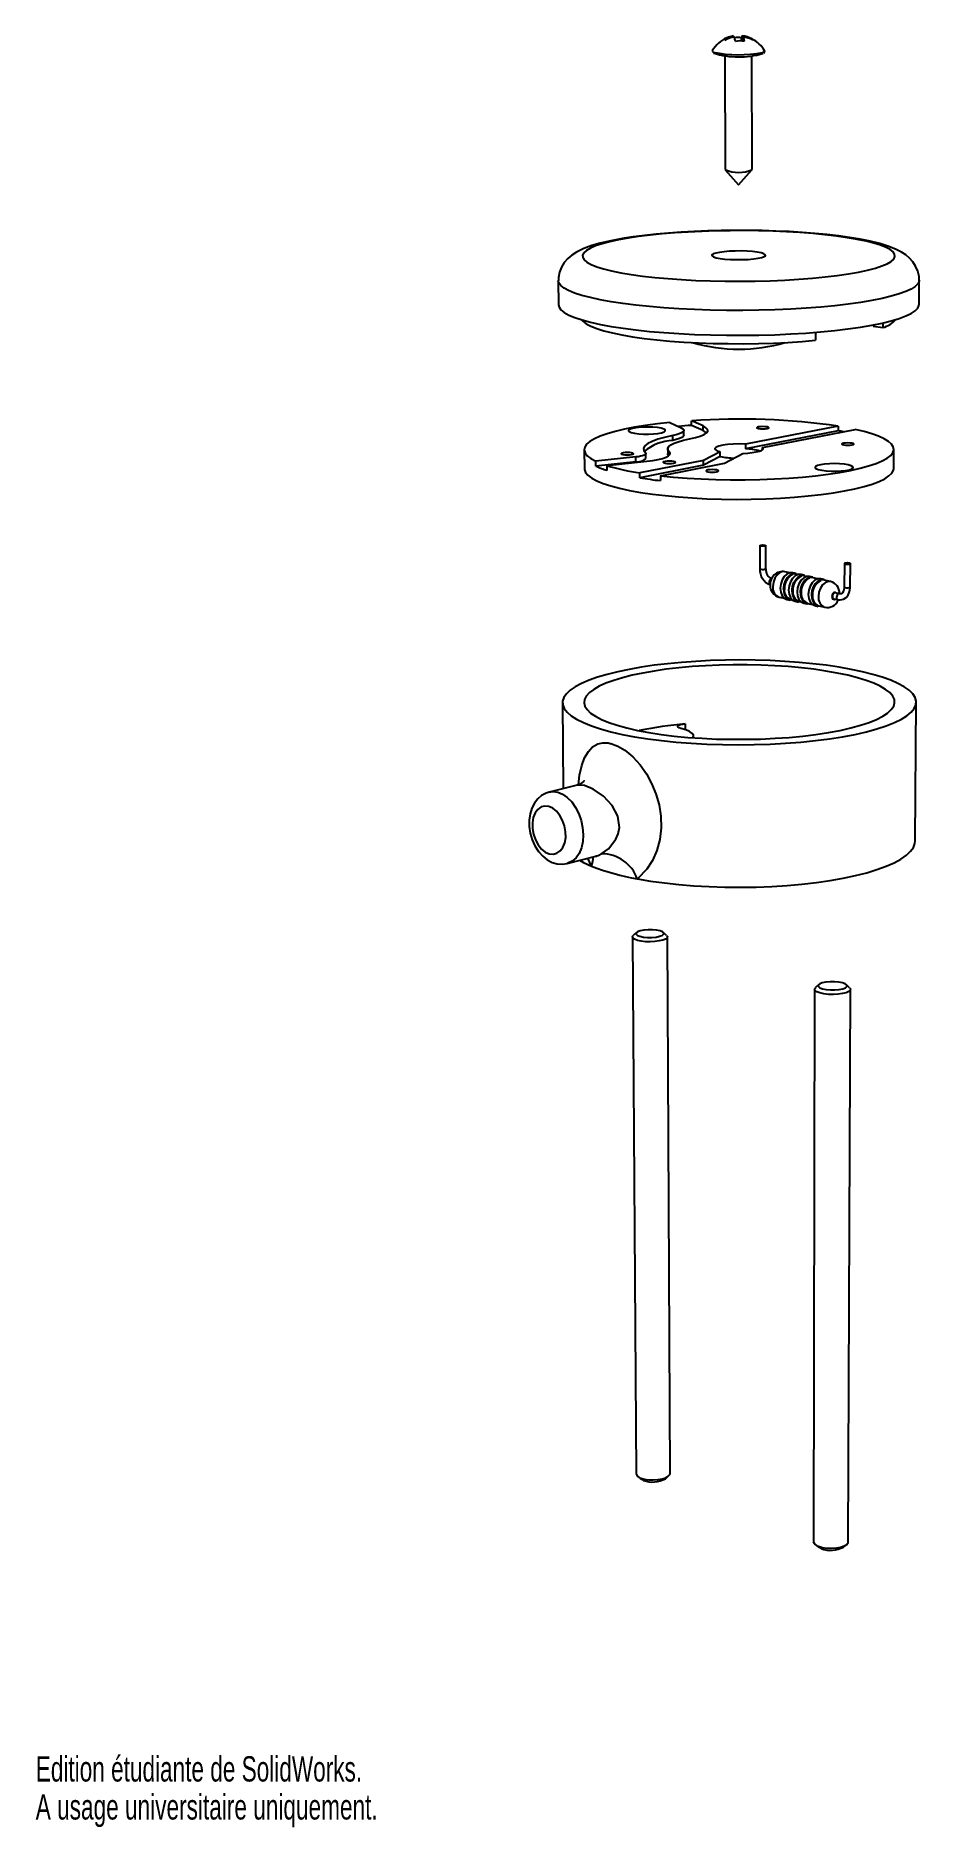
# Model space of a CAD drawing. Extents: x 0 to 127, y 0 to 257.
import ezdxf
from ezdxf.enums import TextEntityAlignment as Align

# ---------------------------------------------------------------- set-up
doc = ezdxf.new("R2010")
doc.units = 0
doc.layers.get('0').update_dxf_attribs({"linetype": 'CONTINUOUS'})

msp = doc.modelspace()

# ---------------------------------------------------------------- linework, layer by layer
at = {"color": 7, "linetype": 'CONTINUOUS'}
for p, q in [((97.12, 254.78), (97.13, 254.7)), ((100.16, 256.75), (100.16, 256.93)), ((101.3, 256.21), (101.3, 256.66)), ((101.45, 256.2), (101.45, 256.95)), ((101.58, 256.19), (101.58, 256.79)), ((102.8, 256.42), (102.8, 256.51)), ((98.92, 254.1), (98.95, 237.76)), ((102.82, 237.76), (102.81, 254.11)), ((98.97, 237.72), (100.89, 235.55)), ((100.89, 235.55), (102.81, 237.73)), ((75, 221.83), (75.04, 218.36)), ((126.79, 218.41), (126.81, 221.88)), ((111.95, 214.42), (111.95, 213.28)), ((120.22, 215.48), (120.22, 215.32)), ((120.22, 215.32), (121.6, 215.1)), ((121.6, 215.77), (121.6, 215.1)), ((91.01, 201.49), (92.65, 200.72)), ((94.15, 201.07), (94.15, 201.74)), ((95.8, 200.98), (94.15, 201.74)), ((95.8, 200.31), (94.15, 201.07)), ((95.8, 200.31), (95.8, 200.98)), ((115.18, 200.96), (101.86, 198.38)), ((104.3, 197.9), (117.62, 200.5)), ((115.18, 200.96), (115.18, 200.29)), ((91.43, 198.92), (91.43, 199.6)), ((93.05, 199.67), (93.04, 200.34)), ((115.18, 200.29), (101.86, 197.7)), ((101.86, 198.38), (101.86, 197.7)), ((104.3, 197.55), (104.3, 197.9)), ((78.72, 197.57), (78.75, 194.85)), ((86.13, 196.54), (80.4, 195.93)), ((80.4, 195.24), (80.4, 195.93)), ((86.14, 195.85), (80.4, 195.24)), ((81.99, 195.32), (87.74, 195.93)), ((81.99, 195.32), (81.99, 194.62)), ((86.14, 195.85), (86.13, 196.54)), ((95.86, 196.04), (86.71, 194.25)), ((95.86, 195.35), (86.72, 193.56)), ((87.59, 196.33), (87.59, 197.01)), ((89.67, 193.85), (98.87, 195.66)), ((90.72, 197.69), (90.72, 197)), ((98.26, 197.29), (95.86, 196.04)), ((98.26, 196.6), (95.86, 195.35)), ((95.86, 195.35), (95.86, 196.04)), ((98.26, 196.6), (98.26, 197.29)), ((98.87, 195.66), (101.52, 197.05)), ((123.15, 194.9), (123.17, 197.63)), ((86.72, 193.56), (86.71, 194.25)), ((89.67, 193.85), (89.67, 193.15)), ((103.95, 183.82), (103.95, 180.51)), ((104.79, 180.51), (104.79, 183.82)), ((108.26, 179.92), (107.52, 180.08)), ((109.14, 179.82), (108.66, 179.92)), ((116.08, 181.24), (116.06, 177.88)), ((116.92, 177.88), (116.94, 181.24)), ((109.46, 179.66), (109.18, 179.72)), ((110.35, 179.56), (109.86, 179.66)), ((110.67, 179.4), (110.39, 179.46)), ((111.56, 179.29), (111.08, 179.4)), ((112.28, 179.05), (111.6, 179.2)), ((113.17, 178.95), (112.68, 179.05)), ((114.07, 178.66), (113.21, 178.85)), ((106.72, 176.43), (107.46, 176.27)), ((107.82, 176.1), (108.3, 176)), ((108.38, 176.07), (108.66, 176)), ((109.03, 175.84), (109.51, 175.73)), ((109.59, 175.8), (109.87, 175.74)), ((110.24, 175.57), (110.72, 175.46)), ((110.8, 175.53), (111.48, 175.38)), ((111.84, 175.21), (112.33, 175.11)), ((112.41, 175.18), (113.26, 174.99)), ((114.56, 176.19), (115.17, 176.06)), ((115.35, 176.9), (114.74, 177.03)), ((75.61, 161.28), (75.73, 148.97)), ((126.25, 141.49), (126.39, 161.35)), ((94.42, 156.26), (94.42, 156.51)), ((77.72, 149.45), (73.7, 148.47)), ((76.29, 138.22), (80.41, 139.28)), ((85.67, 127.68), (86.18, 50.7)), ((86.25, 128.33), (85.77, 127.88)), ((90.56, 127.91), (90.08, 128.35)), ((91.05, 50.74), (90.67, 127.71)), ((112.4, 120.86), (111.91, 120.42)), ((116.83, 120.4), (116.34, 120.85)), ((111.79, 120.19), (111.62, 40.98)), ((116.64, 40.96), (116.95, 120.17)), ((86.39, 50.33), (86.84, 49.95)), ((90.41, 49.98), (90.85, 50.37)), ((111.85, 40.58), (112.3, 40.19)), ((115.96, 40.17), (116.42, 40.56))]:
    msp.add_line(p, q, dxfattribs=at)
at = {"color": 8, "linetype": 'CONTINUOUS'}
for p, q in [((97.13, 254.7), (97.25, 254.62)), ((90.94, 196.77), (90.94, 197.27)), ((107.35, 177.6), (107.36, 177.82)), ((108.56, 177.34), (108.56, 177.55)), ((109.77, 177.07), (109.78, 177.29)), ((111.38, 176.72), (111.39, 176.93)), ((93.24, 158.26), (93.24, 157.41)), ((79.76, 137.86), (79.27, 138.99))]:
    msp.add_line(p, q, dxfattribs=at)
at = {"color": 7, "linetype": 'CONTINUOUS'}
for points in [[(98.93, 256.3), (98.92, 256.34), (98.9, 256.38), (98.88, 256.41), (98.87, 256.44), (98.85, 256.45), (98.83, 256.46), (98.82, 256.46), (98.8, 256.46)], [(102.8, 256.51), (102.82, 256.51), (102.83, 256.51), (102.85, 256.5), (102.87, 256.48), (102.89, 256.46), (102.9, 256.43), (102.92, 256.39), (102.94, 256.35)], [(104.51, 254.46), (104.58, 254.5), (104.64, 254.68), (104.58, 254.83)], [(85.02, 227.92), (83.63, 227.67), (82.39, 227.4), (81.3, 227.11), (80.37, 226.81), (79.62, 226.5), (79.06, 226.17), (78.68, 225.84), (78.5, 225.5), (78.51, 225.16), (78.72, 224.82), (79.12, 224.48), (79.73, 224.15), (80.52, 223.83), (81.5, 223.53), (82.66, 223.24), (83.98, 222.97), (85.47, 222.72), (87.09, 222.49), (88.85, 222.29), (90.72, 222.12), (92.68, 221.98), (94.73, 221.87), (96.83, 221.79), (98.97, 221.75), (101.13, 221.74), (103.28, 221.76), (105.42, 221.81), (107.51, 221.9), (109.54, 222.02), (111.48, 222.17), (113.33, 222.36), (115.06, 222.56), (116.66, 222.8), (118.11, 223.05), (119.4, 223.33), (120.52, 223.63), (121.46, 223.94), (122.22, 224.26), (122.78, 224.59), (123.15, 224.93), (123.32, 225.27), (123.29, 225.61), (123.07, 225.94), (122.65, 226.28), (122.05, 226.6), (121.26, 226.91), (120.31, 227.21), (119.18, 227.49), (117.91, 227.75), (116.49, 227.99), (114.95, 228.21), (113.29, 228.41), (111.53, 228.58), (109.68, 228.72), (107.76, 228.83), (105.78, 228.92), (103.76, 228.97), (101.72, 229), (99.68, 228.99), (97.64, 228.96), (95.63, 228.89), (93.66, 228.8), (91.76, 228.68), (89.92, 228.53), (88.18, 228.35), (86.54, 228.14), (85.02, 227.92)], [(126.79, 221.88), (126.79, 222.4), (126.61, 223.2), (126.3, 223.91), (125.91, 224.52), (125.44, 225.05), (124.89, 225.51), (124.25, 225.93), (123.43, 226.35), (122.32, 226.79), (121.14, 227.15), (119.76, 227.49), (118.33, 227.77), (116.82, 228.03), (115.22, 228.25), (113.55, 228.44), (111.81, 228.61), (110, 228.75), (108.14, 228.86), (106.23, 228.95), (104.29, 229), (102.33, 229.04), (100.36, 229.04), (98.4, 229.02), (96.45, 228.97), (94.53, 228.89), (92.65, 228.79), (90.83, 228.66), (89.06, 228.5), (87.37, 228.32), (85.76, 228.11), (84.48, 227.92)], [(84.48, 227.92), (83.73, 227.79), (82.33, 227.51), (81.03, 227.21), (79.82, 226.86), (78.66, 226.43), (77.63, 225.93), (76.94, 225.48), (76.36, 224.99), (75.87, 224.42), (75.47, 223.78), (75.18, 223.06), (75.02, 222.27), (75.03, 221.83)], [(98.13, 225.89), (97.61, 225.78), (97.25, 225.66), (97.07, 225.52), (97.09, 225.38), (97.29, 225.24), (97.68, 225.12), (98.23, 225.01), (98.92, 224.93), (99.71, 224.87), (100.56, 224.84), (101.42, 224.85), (102.26, 224.88), (103.03, 224.95), (103.7, 225.04), (104.22, 225.15), (104.58, 225.28), (104.75, 225.41), (104.72, 225.55), (104.51, 225.69), (104.12, 225.81), (103.56, 225.92), (102.88, 226), (102.1, 226.06), (101.26, 226.09), (100.4, 226.08), (99.56, 226.05), (98.8, 225.98), (98.13, 225.89)], [(75.04, 218.36), (75.11, 218.03), (75.39, 217.65), (75.86, 217.27), (76.53, 216.9), (77.38, 216.54), (78.43, 216.19), (79.65, 215.86), (81.05, 215.55), (82.6, 215.26), (84.31, 215), (86.15, 214.76), (88.11, 214.55), (90.18, 214.37), (92.33, 214.23), (94.56, 214.11), (96.84, 214.04), (99.16, 213.99), (101.48, 213.99), (103.81, 214.02), (106.11, 214.08), (108.37, 214.18), (110.56, 214.31), (112.67, 214.48), (114.69, 214.68), (116.59, 214.9), (118.37, 215.16), (120, 215.44), (121.48, 215.74), (122.79, 216.06), (123.93, 216.4), (124.88, 216.76), (125.65, 217.12), (126.22, 217.5), (126.6, 217.88), (126.77, 218.27), (126.79, 218.41)], [(78.35, 216.23), (78.55, 216), (79.01, 215.64), (79.67, 215.29), (80.52, 214.95), (81.56, 214.63), (82.77, 214.32), (84.14, 214.04), (85.67, 213.78), (87.34, 213.54), (89.14, 213.34), (91.04, 213.16), (93.04, 213.02), (95.11, 212.9), (97.24, 212.83), (99.4, 212.79), (101.57, 212.78), (103.74, 212.81), (105.88, 212.88), (107.98, 212.98), (110.01, 213.12), (111.95, 213.28)], [(91.01, 201.49), (89.23, 201.29), (87.53, 201.06), (85.95, 200.8), (84.5, 200.51), (83.19, 200.2), (82.02, 199.87), (81.02, 199.51), (80.19, 199.14), (79.54, 198.75), (79.07, 198.35), (78.8, 197.95), (78.72, 197.54), (78.85, 197.13), (79.17, 196.72), (79.68, 196.32), (80.4, 195.93)], [(85.91, 200.68), (85.47, 200.57), (85.19, 200.44), (85.09, 200.3), (85.2, 200.17), (85.49, 200.04), (85.95, 199.94), (86.55, 199.86), (87.23, 199.82), (87.96, 199.81), (88.66, 199.85), (89.3, 199.91), (89.82, 200.01), (90.19, 200.13), (90.37, 200.27), (90.36, 200.41), (90.15, 200.54), (89.77, 200.66), (89.24, 200.75), (88.59, 200.81), (87.89, 200.83), (87.17, 200.81), (86.5, 200.76), (85.91, 200.68)], [(89.67, 193.85), (91.54, 193.66), (93.5, 193.5), (95.53, 193.38), (97.61, 193.3), (99.73, 193.26), (101.85, 193.26), (103.96, 193.3), (106.05, 193.38), (108.09, 193.5), (110.06, 193.65), (111.95, 193.84), (113.73, 194.06), (115.4, 194.32), (116.94, 194.6), (118.32, 194.92), (119.55, 195.25), (120.62, 195.6), (121.5, 195.98), (122.2, 196.36), (122.72, 196.76), (123.04, 197.16), (123.17, 197.56), (123.1, 197.97), (122.85, 198.37), (122.41, 198.76), (121.78, 199.14), (120.99, 199.51), (120.02, 199.86), (118.9, 200.19), (117.62, 200.5)], [(92.65, 200.72), (92.89, 200.58), (93.02, 200.43), (93.03, 200.28), (92.93, 200.13), (92.71, 199.98), (92.38, 199.84), (91.95, 199.71), (91.43, 199.6)], [(93.82, 199.13), (94.68, 199.32), (95.39, 199.53), (95.93, 199.76), (96.28, 200), (96.45, 200.25), (96.42, 200.5), (96.2, 200.74), (95.8, 200.98)], [(103.76, 200.85), (103.58, 200.79), (103.51, 200.73), (103.58, 200.67), (103.76, 200.61), (104.04, 200.58), (104.36, 200.57), (104.69, 200.58), (104.97, 200.61), (105.15, 200.67), (105.22, 200.73), (105.15, 200.79), (104.97, 200.85), (104.69, 200.88), (104.37, 200.89), (104.04, 200.88), (103.76, 200.85)], [(91.43, 199.6), (90.27, 199.35), (89.28, 199.07), (88.47, 198.77), (87.86, 198.46), (87.45, 198.13), (87.26, 197.79), (87.29, 197.46), (87.53, 197.12)], [(90.94, 197.27), (90.75, 197.52), (90.73, 197.78), (90.86, 198.03), (91.16, 198.27), (91.62, 198.51), (92.22, 198.73), (92.96, 198.94), (93.82, 199.13)], [(93.05, 199.67), (93.04, 199.61), (92.93, 199.45), (92.72, 199.31), (92.39, 199.17), (91.95, 199.04), (91.43, 198.92)], [(96.31, 199.98), (96.2, 200.07), (95.8, 200.31)], [(101.86, 198.38), (101, 198.4), (100.13, 198.38), (99.32, 198.32), (98.61, 198.22), (98.04, 198.09), (97.66, 197.93), (97.49, 197.77), (97.53, 197.6), (97.8, 197.43), (98.26, 197.29)], [(101.52, 197.05), (102.22, 197.09), (102.86, 197.16), (103.42, 197.25), (103.87, 197.36), (104.19, 197.48), (104.38, 197.62), (104.42, 197.76), (104.3, 197.9)], [(115.95, 198.5), (115.77, 198.45), (115.71, 198.38), (115.77, 198.32), (115.97, 198.27), (116.25, 198.23), (116.58, 198.22), (116.91, 198.23), (117.19, 198.27), (117.37, 198.32), (117.43, 198.38), (117.36, 198.45), (117.17, 198.5), (116.89, 198.54), (116.56, 198.55), (116.23, 198.54), (115.95, 198.5)], [(84.3, 197.12), (84.11, 197.07), (84.03, 197), (84.09, 196.94), (84.27, 196.88), (84.55, 196.84), (84.88, 196.83), (85.22, 196.84), (85.51, 196.88), (85.7, 196.94), (85.78, 197), (85.72, 197.07), (85.54, 197.12), (85.26, 197.16), (84.93, 197.17), (84.59, 197.16), (84.3, 197.12)], [(87.53, 197.12), (87.58, 197.03), (87.57, 196.95), (87.48, 196.87), (87.33, 196.78), (87.11, 196.71), (86.83, 196.64), (86.5, 196.58), (86.13, 196.54)], [(87.74, 195.93), (88.59, 196.04), (89.35, 196.17), (89.98, 196.33), (90.48, 196.5), (90.84, 196.69), (91.03, 196.88), (91.07, 197.08), (90.94, 197.27)], [(90.35, 195.9), (90.15, 195.85), (90.08, 195.78), (90.14, 195.71), (90.33, 195.66), (90.61, 195.62), (90.94, 195.61), (91.28, 195.62), (91.57, 195.66), (91.77, 195.71), (91.84, 195.78), (91.78, 195.85), (91.59, 195.9), (91.31, 195.94), (90.98, 195.95), (90.64, 195.94), (90.35, 195.9)], [(90.78, 196.79), (90.75, 196.84), (90.72, 197)], [(112.65, 195.42), (112.2, 195.31), (111.94, 195.17), (111.87, 195.02), (112, 194.87), (112.32, 194.74), (112.82, 194.63), (113.45, 194.55), (114.16, 194.5), (114.91, 194.5), (115.63, 194.53), (116.28, 194.6), (116.8, 194.71), (117.16, 194.84), (117.32, 194.98), (117.29, 195.13), (117.05, 195.27), (116.63, 195.4), (116.07, 195.49), (115.39, 195.56), (114.66, 195.58), (113.92, 195.57), (113.24, 195.51), (112.65, 195.42)], [(78.75, 194.85), (78.75, 194.74), (78.91, 194.32), (79.26, 193.91), (79.8, 193.51), (80.53, 193.12), (81.45, 192.74), (82.55, 192.39), (83.81, 192.05), (85.24, 191.74), (86.81, 191.46), (88.51, 191.2), (90.33, 190.99), (92.25, 190.8), (94.25, 190.66), (96.32, 190.55), (98.43, 190.49), (100.56, 190.46), (102.7, 190.48), (104.82, 190.53), (106.9, 190.63), (108.93, 190.76), (110.88, 190.94), (112.74, 191.15), (114.49, 191.39), (116.11, 191.67), (117.59, 191.97), (118.91, 192.3), (120.07, 192.65), (121.05, 193.02), (121.86, 193.41), (122.47, 193.81), (122.89, 194.22), (123.11, 194.63), (123.15, 194.9)], [(96.49, 194.67), (96.29, 194.61), (96.22, 194.54), (96.29, 194.47), (96.47, 194.42), (96.76, 194.38), (97.1, 194.37), (97.44, 194.38), (97.73, 194.42), (97.92, 194.47), (97.99, 194.54), (97.93, 194.61), (97.74, 194.67), (97.45, 194.7), (97.12, 194.72), (96.78, 194.7), (96.49, 194.67)], [(104.07, 183.76), (103.98, 183.79), (103.95, 183.82), (103.98, 183.86), (104.07, 183.88), (104.21, 183.9), (104.37, 183.91), (104.53, 183.9), (104.67, 183.88), (104.76, 183.86), (104.79, 183.82), (104.76, 183.79), (104.67, 183.76), (104.53, 183.74), (104.37, 183.73), (104.21, 183.74), (104.07, 183.76)], [(108.66, 179.92), (108.25, 179.92), (107.82, 179.73), (107.43, 179.38), (107.13, 178.89), (106.93, 178.31), (106.86, 177.71), (106.93, 177.13), (107.13, 176.64), (107.43, 176.29), (107.82, 176.1), (107.82, 176.1)], [(116.21, 181.17), (116.35, 181.15), (116.51, 181.15), (116.68, 181.15), (116.81, 181.17), (116.91, 181.2), (116.94, 181.24), (116.9, 181.27), (116.81, 181.3), (116.67, 181.32), (116.5, 181.33), (116.34, 181.32), (116.2, 181.3), (116.11, 181.27), (116.08, 181.24), (116.11, 181.2), (116.21, 181.17)], [(107.36, 177.82), (107.41, 178.21), (107.61, 178.78), (107.92, 179.27), (108.3, 179.63), (108.73, 179.82), (109.14, 179.82)], [(109.86, 179.66), (109.45, 179.66), (109.03, 179.47), (108.64, 179.12), (108.34, 178.63), (108.14, 178.05), (108.07, 177.44), (108.14, 176.87), (108.33, 176.38), (108.64, 176.02), (109.02, 175.84), (109.03, 175.84)], [(108.56, 177.55), (108.62, 177.94), (108.82, 178.52), (109.13, 179.01), (109.51, 179.37), (109.94, 179.55), (110.35, 179.56)], [(111.08, 179.4), (110.66, 179.4), (110.24, 179.21), (109.85, 178.85), (109.55, 178.36), (109.35, 177.78), (109.28, 177.18), (109.35, 176.6), (109.54, 176.11), (109.85, 175.76), (110.23, 175.57), (110.24, 175.57)], [(109.78, 177.29), (109.84, 177.68), (110.03, 178.26), (110.34, 178.75), (110.72, 179.1), (111.15, 179.29), (111.56, 179.29)], [(112.68, 179.05), (112.27, 179.05), (111.85, 178.86), (111.46, 178.5), (111.15, 178.01), (110.96, 177.43), (110.89, 176.82), (110.96, 176.25), (111.15, 175.76), (111.45, 175.4), (111.84, 175.21), (111.84, 175.21)], [(111.39, 176.93), (111.44, 177.33), (111.64, 177.91), (111.95, 178.4), (112.33, 178.76), (112.76, 178.94), (113.17, 178.95)], [(115.17, 176.06), (115.46, 176.03), (115.93, 176.12), (116.32, 176.36), (116.63, 176.73), (116.83, 177.22), (116.92, 177.76), (116.92, 177.88)], [(116.06, 177.88), (116.05, 177.67), (115.95, 177.29), (115.79, 177.04), (115.6, 176.91), (115.35, 176.9)], [(114.74, 177.03), (114.65, 177.03), (114.53, 176.97), (114.44, 176.86), (114.37, 176.71), (114.35, 176.54), (114.37, 176.39), (114.44, 176.27), (114.53, 176.2), (114.56, 176.19)], [(83.54, 165.73), (82.03, 165.35), (80.65, 164.95), (79.43, 164.51), (78.36, 164.06), (77.45, 163.58), (76.72, 163.08), (76.17, 162.57), (75.8, 162.05), (75.63, 161.52), (75.64, 160.99), (75.85, 160.46), (76.26, 159.93), (76.85, 159.42), (77.64, 158.92), (78.61, 158.43), (79.76, 157.97), (81.08, 157.53), (82.56, 157.12), (84.19, 156.75), (85.95, 156.41), (87.84, 156.11), (89.84, 155.85), (91.93, 155.64), (94.1, 155.47), (96.32, 155.34), (98.58, 155.27), (100.86, 155.25), (103.14, 155.27), (105.41, 155.34), (107.64, 155.47), (109.81, 155.64), (111.91, 155.85), (113.92, 156.11), (115.82, 156.41), (117.6, 156.75), (119.25, 157.12), (120.75, 157.53), (122.09, 157.97), (123.26, 158.43), (124.25, 158.92), (125.06, 159.42), (125.68, 159.93), (126.11, 160.46), (126.34, 160.99), (126.38, 161.52), (126.23, 162.05), (125.89, 162.57), (125.36, 163.08), (124.65, 163.58), (123.77, 164.06), (122.72, 164.51), (121.51, 164.95), (120.15, 165.35), (118.66, 165.73), (117.04, 166.07), (115.31, 166.38), (113.48, 166.65), (111.56, 166.88), (109.57, 167.07), (107.51, 167.22), (105.41, 167.33), (103.28, 167.39), (101.14, 167.42), (98.99, 167.39), (96.86, 167.33), (94.76, 167.22), (92.69, 167.07), (90.69, 166.88), (88.76, 166.65), (86.92, 166.38), (85.17, 166.07), (83.54, 165.73)], [(85.62, 165.22), (84.22, 164.87), (82.96, 164.49), (81.84, 164.08), (80.88, 163.65), (80.09, 163.2), (79.47, 162.73), (79.02, 162.25), (78.77, 161.77), (78.7, 161.27), (78.83, 160.78), (79.14, 160.29), (79.65, 159.81), (80.34, 159.34), (81.21, 158.89), (82.26, 158.45), (83.47, 158.05), (84.85, 157.67), (86.36, 157.32), (88.02, 157.01), (89.79, 156.74), (91.66, 156.51), (93.61, 156.32), (95.64, 156.18), (97.72, 156.08), (99.82, 156.04), (101.94, 156.04), (104.04, 156.08), (106.12, 156.18), (108.16, 156.32), (110.12, 156.51), (112, 156.74), (113.79, 157.01), (115.45, 157.32), (116.99, 157.67), (118.38, 158.05), (119.61, 158.45), (120.68, 158.89), (121.57, 159.34), (122.28, 159.81), (122.81, 160.29), (123.15, 160.78), (123.29, 161.27), (123.25, 161.77), (123.02, 162.25), (122.6, 162.73), (122, 163.2), (121.22, 163.65), (120.28, 164.08), (119.18, 164.49), (117.94, 164.87), (116.55, 165.22), (115.05, 165.54), (113.42, 165.83), (111.7, 166.08), (109.9, 166.29), (108.02, 166.46), (106.09, 166.58), (104.12, 166.67), (102.12, 166.71), (100.12, 166.71), (98.12, 166.67), (96.15, 166.58), (94.21, 166.46), (92.33, 166.29), (90.51, 166.08), (88.78, 165.83), (87.15, 165.54), (85.62, 165.22)], [(92.62, 157.59), (92.37, 157.67), (92.21, 157.76), (92.15, 157.86), (92.19, 157.96), (92.33, 158.06), (92.56, 158.14), (92.87, 158.21), (93.24, 158.26)], [(94.36, 156.28), (94.39, 156.34), (94.4, 156.62), (94.23, 156.89), (93.86, 157.15), (93.32, 157.38), (92.62, 157.59)], [(78.71, 150.07), (78.71, 150.08), (78.62, 149.98), (78.41, 149.79), (78.04, 149.56), (77.72, 149.46)], [(73.7, 148.44), (73.29, 148.33), (72.62, 147.98), (72.05, 147.5), (71.58, 146.9), (71.21, 146.18), (70.96, 145.36), (70.83, 144.46), (70.84, 143.52), (70.98, 142.57), (71.25, 141.64), (71.64, 140.76), (72.15, 139.96), (72.78, 139.26), (73.43, 138.74), (74.13, 138.38), (74.85, 138.17), (75.58, 138.11), (76.29, 138.22)], [(73.64, 146.42), (73.06, 146.47), (72.53, 146.33), (72.06, 145.99), (71.68, 145.48), (71.42, 144.82), (71.29, 144.06), (71.3, 143.25), (71.45, 142.41), (71.73, 141.62), (72.12, 140.9), (72.59, 140.3), (73.14, 139.86), (73.71, 139.61), (74.28, 139.55), (74.82, 139.69), (75.29, 140.02), (75.67, 140.53), (75.94, 141.18), (76.07, 141.95), (76.06, 142.77), (75.91, 143.61), (75.63, 144.41), (75.24, 145.13), (74.76, 145.73), (74.21, 146.16), (73.64, 146.42)], [(86.36, 136.03), (88.24, 135.71), (90.23, 135.44), (92.31, 135.21), (94.46, 135.03), (96.66, 134.91), (98.9, 134.83), (101.16, 134.81), (103.41, 134.85), (105.65, 134.93), (107.85, 135.07), (109.99, 135.26), (112.06, 135.5), (114.04, 135.78), (115.91, 136.12), (117.66, 136.49), (119.28, 136.9), (120.75, 137.35), (122.06, 137.82), (123.21, 138.33), (124.18, 138.86), (124.97, 139.4), (125.57, 139.97), (125.98, 140.54), (126.21, 141.11), (126.25, 141.49)], [(80.4, 139.28), (80.42, 139.29), (80.54, 139.29), (80.54, 139.29)], [(78.07, 138.68), (78.64, 138.37), (79.76, 137.86)], [(86.72, 127.78), (87.22, 127.68), (87.81, 127.62), (88.44, 127.62), (89.04, 127.68), (89.55, 127.78), (89.93, 127.92), (90.13, 128.09), (90.15, 128.26), (89.96, 128.43), (89.61, 128.57), (89.11, 128.67), (88.52, 128.73), (87.89, 128.73), (87.3, 128.67), (86.78, 128.57), (86.4, 128.43), (86.2, 128.26), (86.18, 128.09), (86.36, 127.92), (86.72, 127.78)], [(86.36, 127.2), (85.96, 127.35), (85.72, 127.53), (85.67, 127.72), (85.77, 127.88)], [(90.56, 127.91), (90.66, 127.77), (90.62, 127.58), (90.41, 127.39), (90.02, 127.23), (89.5, 127.11), (88.88, 127.02), (88.2, 126.99), (87.52, 127.01), (86.89, 127.08), (86.36, 127.2)], [(112.93, 120.25), (113.45, 120.14), (114.07, 120.09), (114.72, 120.09), (115.33, 120.14), (115.85, 120.25), (116.23, 120.41), (116.42, 120.58), (116.41, 120.77), (116.2, 120.95), (115.82, 121.1), (115.29, 121.21), (114.67, 121.27), (114.03, 121.27), (113.42, 121.21), (112.9, 121.1), (112.53, 120.95), (112.33, 120.77), (112.34, 120.58), (112.54, 120.41), (112.93, 120.25)], [(112.56, 119.65), (112.13, 119.82), (111.87, 120.01), (111.79, 120.21), (111.91, 120.41), (111.91, 120.42)], [(116.83, 120.4), (116.94, 120.26), (116.92, 120.06), (116.72, 119.86), (116.34, 119.69), (115.81, 119.56), (115.18, 119.47), (114.49, 119.43), (113.79, 119.45), (113.13, 119.53), (112.56, 119.65)], [(87.21, 49.75), (86.87, 49.93), (86.84, 49.95)], [(86.86, 50.07), (87.38, 49.92), (87.99, 49.83), (88.65, 49.81), (89.31, 49.85), (89.92, 49.96), (90.43, 50.12), (90.8, 50.33), (91.01, 50.56), (91.05, 50.74)], [(112.72, 39.96), (112.35, 40.15), (112.3, 40.19)], [(112.37, 40.29), (112.92, 40.13), (113.56, 40.03), (114.25, 40), (114.92, 40.05), (115.54, 40.16), (116.05, 40.34), (116.42, 40.56), (116.61, 40.81), (116.64, 40.96)]]:
    msp.add_lwpolyline(points, dxfattribs=at)
at = {"color": 8, "linetype": 'CONTINUOUS'}
for points in [[(104.33, 254.57), (104.51, 254.64), (104.62, 254.75), (104.61, 254.79)], [(126.81, 221.88), (126.8, 221.74), (126.62, 221.36), (126.25, 220.99), (125.67, 220.62), (124.91, 220.26), (123.95, 219.92), (122.81, 219.58), (121.5, 219.27), (120.02, 218.97), (118.38, 218.7), (116.61, 218.45), (114.7, 218.23), (112.68, 218.04), (110.57, 217.87), (108.37, 217.74), (106.11, 217.65), (103.81, 217.59), (101.48, 217.56), (99.15, 217.56), (96.83, 217.61), (94.55, 217.68), (92.32, 217.79), (90.16, 217.93), (88.09, 218.11), (86.13, 218.31), (84.28, 218.54), (82.58, 218.8), (81.02, 219.08), (79.62, 219.39), (78.4, 219.71), (77.35, 220.05), (76.49, 220.4), (75.83, 220.76), (75.35, 221.13), (75.08, 221.51), (75, 221.83)], [(104.07, 180.45), (103.98, 180.48), (103.95, 180.51)], [(107.52, 180.08), (107.24, 180.1), (106.81, 179.95), (106.41, 179.63), (106.09, 179.15), (105.88, 178.57), (105.81, 177.97)], [(105.66, 179.01), (105.57, 179.01), (105.45, 178.95), (105.36, 178.84), (105.29, 178.69), (105.27, 178.53)], [(114.07, 178.66), (113.78, 178.68), (113.35, 178.53), (112.95, 178.2), (112.63, 177.72), (112.42, 177.14), (112.35, 176.53)], [(116.06, 177.88), (116.06, 177.88), (116.1, 177.85), (116.19, 177.82)], [(114.93, 176.99), (114.9, 177.02), (114.79, 177.1), (114.65, 177.11), (114.51, 177.04), (114.39, 176.91), (114.32, 176.73), (114.29, 176.53)], [(114.29, 176.53), (114.32, 176.34), (114.39, 176.2), (114.51, 176.12), (114.65, 176.11), (114.74, 176.15)], [(115.35, 176.9), (115.26, 176.89), (115.15, 176.84), (115.05, 176.72), (114.98, 176.57), (114.96, 176.41)], [(77.9, 149.52), (78.06, 150.89), (78.37, 152.26), (78.78, 153.38), (79.32, 154.31), (79.93, 154.95), (80.68, 155.37), (81.39, 155.53), (82.17, 155.51), (82.44, 155.46), (82.57, 155.43), (83.55, 155.06), (84.55, 154.47), (85.69, 153.53), (86.75, 152.37), (87.65, 151.1), (88.41, 149.72), (89.03, 148.22), (89.48, 146.65), (89.73, 145), (89.77, 143.35), (89.58, 141.66), (89.15, 140.07), (88.53, 138.65), (87.72, 137.39), (86.36, 136.03)], [(81.25, 139.64), (82.23, 140.34), (83.29, 141.71), (83.61, 142.5), (83.77, 143.37), (83.54, 145.02), (82.74, 146.53), (81.5, 147.87), (80.03, 148.88), (78.78, 149.4), (78.7, 149.42), (77.72, 149.45)], [(73.69, 148.46), (74.21, 148.53), (74.92, 148.44)], [(74.92, 148.44), (75.62, 148.16), (76.3, 147.69), (76.93, 147.05), (77.49, 146.26), (77.95, 145.37), (78.29, 144.39), (78.5, 143.37), (78.58, 142.35), (78.52, 141.37), (78.32, 140.47), (78, 139.68), (77.55, 139.03), (77.01, 138.54), (76.39, 138.25), (76.29, 138.22)], [(80.4, 139.33), (80.73, 139.39), (81.25, 139.64)]]:
    msp.add_lwpolyline(points, dxfattribs=at)
at = {"color": 7, "linetype": 'CONTINUOUS'}
for centre, radius, start, end in [((100.88, 252.69), 4.31, 112.9389, 150.9009), ((100.9, 271.77), 17.54, 257.991, 281.2788), ((100.93, 266.36), 12.44, 252.8668, 286.2412), ((100.86, 252.73), 4.25, 99.51, 118.9137), ((100.99, 252.57), 4.26, 99.5074, 118.899), ((96.97, 255.68), 3.49, 7.6546, 18.1688), ((100.7, 252.96), 3.74, 80.7513, 95.8699), ((101.12, 252.44), 3.77, 80.7843, 100.5375), ((101.74, 256.62), 0.438, 132.158, 175.596), ((100.85, 252.83), 4.16, 62.1042, 81.8281), ((98.31, 255.7), 3.45, 7.7446, 18.4058), ((100.99, 252.66), 4.17, 62.1198, 81.8341), ((100.84, 252.67), 4.32, 29.2626, 62.3634), ((100.89, 242.25), 4.89, 246.7273, 293.3706), ((120.64, 218.73), 3.76, 284.7304, 318.9593), ((100.9, 235.55), 23.55, 253.7071, 286.4243), ((100.12, 107.76), 93.5, 93.6619, 94.858), ((100.97, 101.34), 100.63, 81.8775, 93.8827), ((91.75, 192.16), 6.77, 92.7197, 130.5741), ((107.12, 150.75), 50.19, 79.9055, 80.7601), ((91.75, 227.6), 33.73, 253.1781, 261.4086), ((86.27, 197.9), 2.06, 266.3682, 310.0278), ((100.55, 207.47), 11.1, 258.1223, 268.3455), ((101.65, 189.13), 8.57, 74.4014, 88.5523), ((85.82, 206.91), 12.87, 245.1, 252.701), ((96.82, 256.13), 63.39, 260.8316, 263.5292), ((106.25, 180.36), 2.31, 176.1879, 250.3995), ((106.28, 180.37), 1.49, 174.4961, 245.3595), ((107.22, 178.29), 1.81, 80.6174, 183.4438), ((107.11, 178.1), 1.7, 177.2948, 256.9837), ((108.89, 177.41), 1.44, 172.3281, 249.2478), ((109.63, 177.74), 2.17, 116.5571, 183.7266), ((110.1, 177.14), 1.44, 172.275, 249.2028), ((110.85, 177.48), 2.18, 116.6208, 183.7106), ((112.06, 177.21), 2.18, 116.6848, 183.6945), ((113.68, 176.86), 2.19, 116.7699, 183.6731), ((113.72, 177.04), 1.65, 356.8852, 78.125), ((108.52, 176.96), 0.985, 227.45, 257.0845), ((109.73, 176.69), 0.984, 227.4124, 257.0817), ((111.31, 176.88), 1.44, 172.2216, 249.1576), ((110.94, 176.42), 0.982, 227.3745, 257.0788), ((112.92, 176.52), 1.44, 172.1508, 249.0973), ((112.55, 176.06), 0.98, 227.3242, 257.0749), ((113.67, 176.54), 1.59, 255.0847, 339.9844), ((98.33, 100.93), 57.55, 95.0815, 101.7318), ((81.17, 134.1), 5.53, 20.4007, 89.1344), ((92.15, 169.8), 34.26, 248.7814, 260.2577), ((87, 50.9), 0.836, 194.0452, 260.6341), ((88.55, 53.31), 3.81, 249.4002, 299.107), ((112.53, 41.21), 0.942, 194.3281, 260.0732), ((114.11, 43.53), 3.83, 248.8307, 298.8539)]:
    msp.add_arc(centre, radius, start, end, dxfattribs=at)
at = {"color": 8, "linetype": 'CONTINUOUS'}
for centre, radius, start, end in [((104.36, 181.33), 0.929, 252.1392, 298.1185), ((105.58, 178.48), 0.316, 170.917, 250.9619), ((107.23, 177.78), 1.44, 172.4011, 249.3092), ((109.16, 177.5), 1.82, 176.7209, 224.1363), ((110.37, 177.23), 1.82, 176.6872, 224.0843), ((116.48, 178.69), 0.923, 251.782, 298.4594), ((111.59, 176.96), 1.82, 176.6535, 224.032), ((113.2, 176.61), 1.83, 176.6087, 223.9623), ((113.78, 176.33), 1.44, 172.1267, 248.9482), ((115.27, 176.36), 0.317, 170.4339, 250.6341), ((77.4, 138.96), 2.6, 334.9432, 4.7154)]:
    msp.add_arc(centre, radius, start, end, dxfattribs=at)

# ---------------------------------------------------------------- texts
at = {"color": 7, "linetype": 'CONTINUOUS'}
for s, width, p in [('Edition étudiante de SolidWorks.', 0.667188, (0, 5.45)), ('A usage universitaire uniquement.', 0.668182, (0, 0))]:
    msp.add_text(s, height=3.633, dxfattribs=dict(at, width=width)).set_placement(p, align=Align.BOTTOM_LEFT)

doc.saveas('drawing.dxf')
